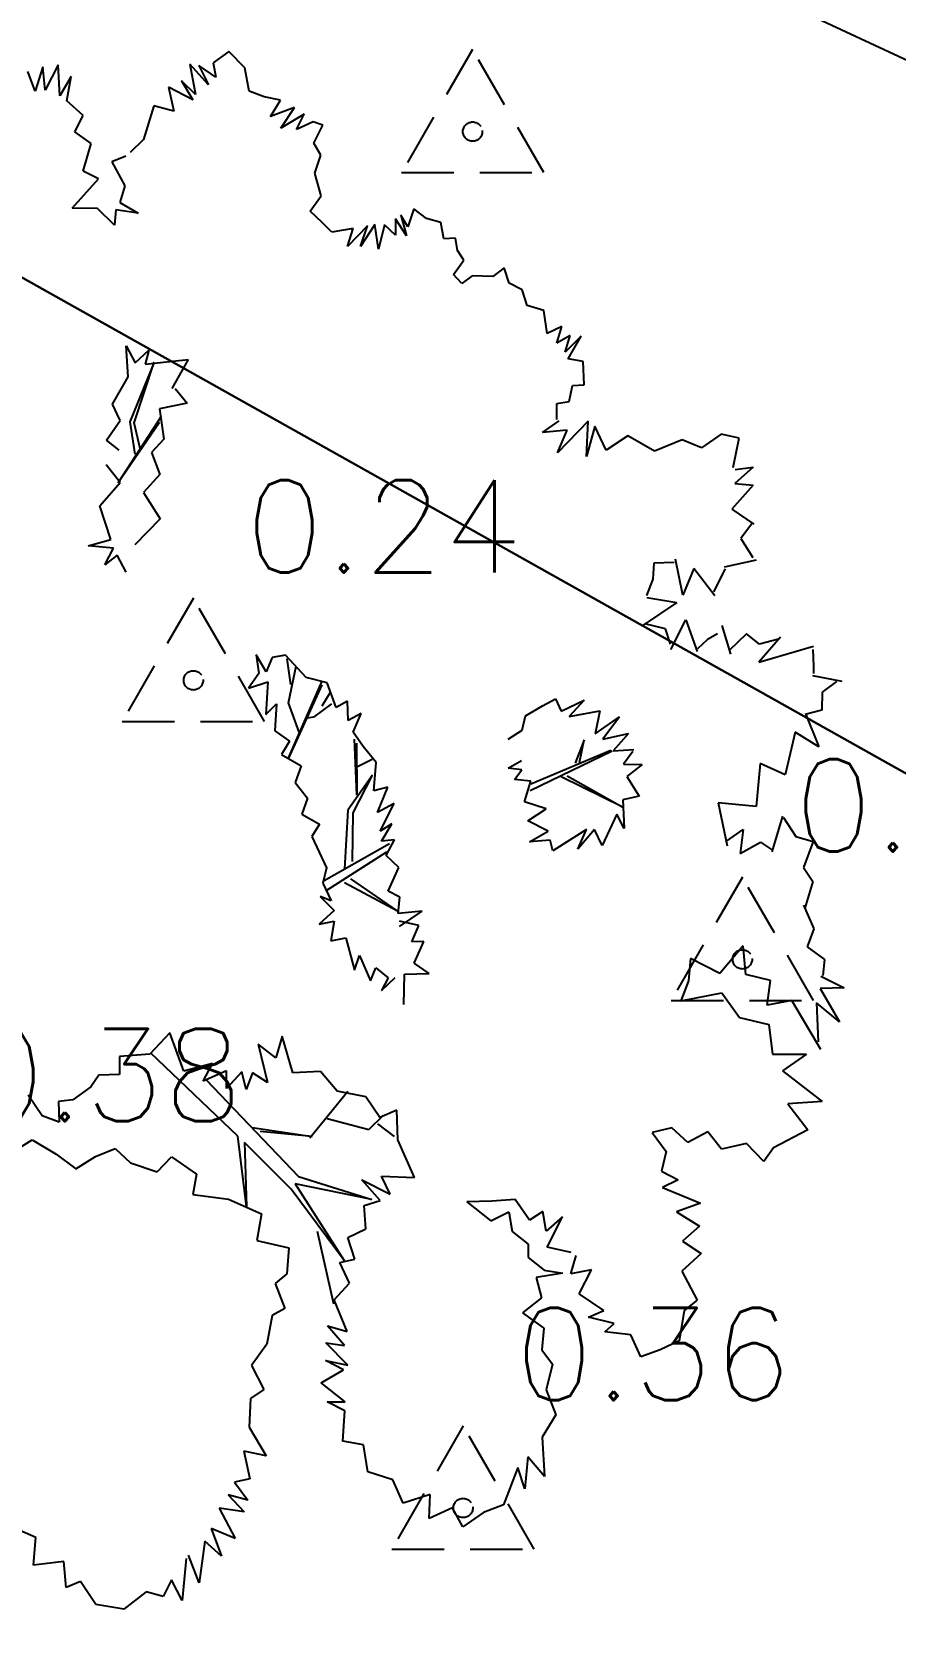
# Model space of a CAD drawing. Header units: metres. Extents: x 543100 to 543604, y 9574012 to 9574398.
# Drawn here: x 543278.1 to 543283.71, y 9574292.13 to 9574302.53 of the extents above; entities that cross this region are included whole.
import ezdxf

# ---------------------------------------------------------------- set-up
doc = ezdxf.new("R2010")
doc.units = ezdxf.units.M
doc.header["$LTSCALE"] = 0.1
doc.linetypes.add('CONTINUO', pattern=[0])
doc.linetypes.add('DASHED2', pattern=[9.525, 6.35, -3.175])
for name, color, linetype in [('C-TOPO-TEXT', 7, 'Continuous'), ('IMPL_CERCA', 8, 'Continuous'), ('IMPL_VEGETAÇÃO', 8, 'Continuous'), ('IMPLANTAÇÃO', 1, 'Continuous'), ('MalhaTriTG', 7, 'CONTINUO'), ('PROJ_PLATOS', 2, 'DASHED2'), ('XREF_IMPLNTACAO', 2, 'Continuous')]:
    doc.layers.add(name, color=color, linetype=linetype)
doc.layers.get('IMPLANTAÇÃO').off()
doc.styles.get("Standard").update_dxf_attribs({"font": 'simplex.shx'})

# ---------------------------------------------------------------- blocks, each defined once
blk = doc.blocks.new('ARBOL03P')
at = {"layer": 'IMPL_VEGETAÇÃO', "color": 1}
for p, q in [((-0.2843, 2.1104), (-0.2576, 2.2505)), ((-0.2576, 2.2505), (-0.2076, 2.1671)), ((-0.2076, 2.1671), (-0.1676, 2.2505)), ((-0.1676, 2.2505), (-0.0776, 2.1871)), ((-0.542, 2.0998), (-0.4823, 2.1916)), ((-0.4823, 2.1916), (-0.5007, 2.1089)), ((-0.0776, 2.1871), (-0.031, 2.1804)), ((0.3524, 2.1137), (0.4057, 2.1904)), ((0.4057, 2.1904), (0.449, 2.1704)), ((0.449, 2.1704), (0.5324, 2.1971)), ((0.5324, 2.1971), (0.5791, 2.1604)), ((-0.5741, 2.086), (-0.5741, 2.1595)), ((-0.5741, 2.1595), (-0.542, 2.0998)), ((-0.5007, 2.1089), (-0.4043, 2.164)), ((-0.3877, 2.1804), (-0.4743, 2.0437)), ((-0.3143, 2.0637), (-0.3577, 2.1504)), ((-0.3577, 2.1504), (-0.2843, 2.1104)), ((-0.031, 2.1804), (-0.0543, 2.1137)), ((0.2757, 2.077), (0.2824, 2.1404)), ((0.2824, 2.1404), (0.3524, 2.1137)), ((0.5791, 2.1604), (0.6224, 2.1204)), ((-0.0543, 2.1137), (-0.0076, 2.057)), ((0.209, 2.0236), (0.2157, 2.1004)), ((0.2157, 2.1004), (0.2757, 2.077)), ((0.6224, 2.1204), (0.5791, 2.067)), ((-0.631, 2.0136), (-0.621, 2.0737)), ((-0.621, 2.0737), (-0.5777, 2.0904)), ((-0.3843, 2.017), (-0.3143, 2.0637)), ((-0.0076, 2.057), (-0.0343, 2.0003)), ((0.1657, 1.9569), (0.1557, 2.0737)), ((0.1557, 2.0737), (0.209, 2.0236)), ((0.5791, 2.067), (0.6057, 1.997)), ((-0.731, 1.9503), (-0.6843, 2.007)), ((-0.6843, 2.007), (-0.631, 2.0136)), ((-0.4743, 2.0437), (-0.431, 1.987)), ((-0.3643, 1.9336), (-0.3843, 2.017)), ((0.6057, 1.997), (0.5724, 2.0103)), ((0.5724, 2.0103), (0.5891, 1.9369)), ((0.9527, 1.9744), (1.0492, 2.0312)), ((1.0492, 2.0312), (1.0208, 1.9631)), ((-0.8035, 1.9436), (-0.7255, 1.9574)), ((-0.431, 1.987), (-0.4977, 1.9636)), ((-0.4977, 1.9636), (-0.481, 1.8936)), ((-0.0343, 2.0003), (0.019, 1.9636)), ((0.019, 1.9636), (0.0024, 1.9036)), ((0.1257, 1.9336), (0.1257, 1.987)), ((0.1257, 1.987), (0.1657, 1.9569)), ((0.5524, 1.9669), (0.5424, 1.8835)), ((0.5891, 1.9369), (0.5524, 1.9669)), ((0.828, 1.9234), (0.879, 1.9801)), ((0.879, 1.9801), (0.9527, 1.9744)), ((1.0208, 1.9631), (1.1059, 1.9971)), ((1.1059, 1.9971), (1.0605, 1.9517)), ((1.0605, 1.9517), (1.1739, 1.9631)), ((1.1739, 1.9631), (1.2193, 1.9234)), ((-0.8265, 1.9023), (-0.8035, 1.9436)), ((-0.4043, 1.8569), (-0.3643, 1.9336)), ((0.039, 1.8602), (0.069, 1.9202)), ((0.069, 1.9202), (0.1257, 1.9336)), ((0.7542, 1.9063), (0.828, 1.9234)), ((1.2193, 1.9234), (1.2817, 1.8893)), ((-0.9045, 1.8931), (-0.8265, 1.9023)), ((-0.8953, 1.8426), (-0.9045, 1.8931)), ((-0.481, 1.8936), (-0.551, 1.8502)), ((0.0024, 1.9036), (0.039, 1.8602)), ((0.5424, 1.8835), (0.4657, 1.8835)), ((0.4657, 1.8835), (0.5024, 1.8368)), ((0.7316, 1.8609), (0.7542, 1.9063)), ((1.2817, 1.8893), (1.2476, 1.8382)), ((-0.9274, 1.7875), (-0.8953, 1.8426)), ((-0.551, 1.8502), (-0.451, 1.8268)), ((-0.451, 1.8268), (-0.451, 1.7334)), ((-0.331, 1.7635), (-0.4043, 1.8569)), ((0.5024, 1.8368), (0.449, 1.8268)), ((0.6635, 1.7645), (0.6748, 1.8382)), ((0.6748, 1.8382), (0.7316, 1.8609)), ((1.2476, 1.8382), (1.3044, 1.7928)), ((-1.2173, 1.7103), (-1.1519, 1.7855)), ((-1.1519, 1.7855), (-1.1585, 1.7071)), ((-0.9298, 1.7823), (-0.8253, 1.8019)), ((-0.8357, 1.76), (-0.8311, 1.8013)), ((0.448, 1.8099), (0.465, 1.7418)), ((0.5274, 1.7645), (0.5104, 1.8155)), ((0.5104, 1.8155), (0.5557, 1.7531)), ((0.5557, 1.7531), (0.6011, 1.7928)), ((0.6011, 1.7928), (0.6635, 1.7645)), ((1.3044, 1.7928), (1.242, 1.7645)), ((-1.3251, 1.6776), (-1.348, 1.7594)), ((-1.3405, 1.7462), (-1.2946, 1.7232)), ((-1.2946, 1.7232), (-1.2487, 1.7462)), ((-1.2487, 1.7462), (-1.2165, 1.7094)), ((-1.1585, 1.7071), (-1.0376, 1.7365)), ((-1.0376, 1.7365), (-1.0343, 1.658)), ((-0.7806, 1.7232), (-0.8357, 1.76)), ((-0.451, 1.7334), (-0.391, 1.7568)), ((-0.391, 1.7568), (-0.331, 1.7635)), ((0.465, 1.7418), (0.3686, 1.7418)), ((0.3686, 1.7418), (0.4253, 1.7191)), ((0.516, 1.7077), (0.5274, 1.7645)), ((1.242, 1.7645), (1.2987, 1.7077)), ((-1.0343, 1.658), (-0.92, 1.7038)), ((-0.92, 1.7038), (-0.8808, 1.6024)), ((-0.8448, 1.7003), (-0.7806, 1.7232)), ((-0.7944, 1.6727), (-0.8448, 1.7003)), ((0.4253, 1.7191), (0.3799, 1.685)), ((0.3799, 1.685), (0.4196, 1.6623)), ((0.4707, 1.6339), (0.482, 1.6907)), ((0.482, 1.6907), (0.516, 1.7077)), ((1.2987, 1.7077), (1.2533, 1.651)), ((-1.2892, 1.524), (-1.4002, 1.6417)), ((-1.3909, 1.6452), (-1.3496, 1.6681)), ((-1.3496, 1.6681), (-1.3313, 1.6773)), ((-0.8808, 1.6024), (-0.7828, 1.6809)), ((0.4196, 1.6623), (0.3856, 1.5999)), ((1.2533, 1.651), (1.2647, 1.5772)), ((0.3856, 1.5999), (0.4196, 1.5431)), ((0.4253, 1.5999), (0.4707, 1.6339)), ((0.4707, 1.5658), (0.4253, 1.5999)), ((-1.3806, 1.5468), (-1.2892, 1.524)), ((0.4537, 1.4807), (0.4707, 1.5658)), ((1.2647, 1.5772), (1.2023, 1.5318)), ((-1.3726, 1.5441), (-1.3359, 1.5028)), ((-1.3359, 1.5028), (-1.345, 1.4569)), ((0.4196, 1.5431), (0.4537, 1.4807)), ((1.2023, 1.5318), (1.2193, 1.475)), ((-1.345, 1.4569), (-1.2808, 1.4339)), ((1.2193, 1.475), (1.1399, 1.441)), ((-1.3349, 1.3834), (-1.2728, 1.4422)), ((1.1172, 1.4296), (1.1002, 1.3445)), ((1.1399, 1.3842), (1.1172, 1.4296)), ((1.1399, 1.441), (1.1399, 1.3842)), ((-1.5791, 1.3191), (-1.547, 1.3742)), ((-1.544, 1.3866), (-1.4852, 1.3147)), ((-1.3083, 1.3834), (-1.2808, 1.365)), ((-1.2808, 1.365), (-1.2441, 1.3513)), ((-0.8293, 1.3371), (-0.7956, 1.3946)), ((-0.7956, 1.3946), (-0.7652, 1.3574)), ((-0.7652, 1.3574), (-0.6943, 1.398)), ((-0.7543, 1.1856), (-0.7472, 1.3668)), ((-0.7472, 1.3668), (-0.7437, 1.1714)), ((-0.6943, 1.398), (-0.7213, 1.3608)), ((-0.7213, 1.3608), (-0.6233, 1.3642)), ((-0.6233, 1.3642), (-0.6537, 1.3236)), ((1.0208, 1.3899), (0.9924, 1.3048)), ((1.0378, 1.3275), (1.0208, 1.3899)), ((1.1002, 1.3445), (1.0378, 1.3842)), ((1.0378, 1.3842), (1.0378, 1.3275)), ((-1.642, 1.2591), (-1.6322, 1.3343)), ((-1.6341, 1.3283), (-1.5791, 1.3191)), ((-1.4827, 1.3191), (-1.4093, 1.3191)), ((-1.4002, 1.3278), (-1.4427, 1.2395)), ((-1.3022, 1.2853), (-1.2369, 1.3539)), ((-0.8766, 1.2696), (-0.907, 1.3202)), ((-0.9002, 1.3202), (-0.8563, 1.3135)), ((-0.8563, 1.3135), (-0.88, 1.3608)), ((-0.88, 1.3608), (-0.8293, 1.3371)), ((-0.6537, 1.3236), (-0.5828, 1.3067)), ((0.9357, 1.3445), (0.8733, 1.2707)), ((0.9471, 1.2878), (0.9357, 1.3445)), ((0.9754, 1.3559), (0.9471, 1.2878)), ((0.9924, 1.3048), (0.9754, 1.3559)), ((1.5482, 1.248), (1.6049, 1.3275)), ((1.6049, 1.3275), (1.6106, 1.2537)), ((-1.7106, 1.233), (-1.7302, 1.282)), ((-1.7302, 1.282), (-1.642, 1.2591)), ((-1.2075, 1.2853), (-1.3022, 1.2853)), ((-1.2211, 1.2778), (-1.2533, 1.2456)), ((-0.8935, 1.229), (-0.9408, 1.2865)), ((-0.9408, 1.2865), (-0.8766, 1.2696)), ((-0.5828, 1.3067), (-0.6436, 1.3034)), ((-0.6436, 1.3034), (-0.5457, 1.2459)), ((0.4593, 1.3161), (0.3856, 1.2253)), ((0.499, 1.231), (0.4593, 1.3161)), ((0.5331, 1.2764), (0.499, 1.231)), ((0.5331, 1.1856), (0.5331, 1.2764)), ((0.7203, 1.1393), (0.8839, 1.274)), ((0.811, 1.2878), (0.7713, 1.2367)), ((0.8733, 1.2707), (0.811, 1.2878)), ((1.3044, 1.2197), (1.3554, 1.2991)), ((1.3554, 1.2991), (1.3724, 1.2367)), ((1.3724, 1.2367), (1.4348, 1.2878)), ((1.4348, 1.2878), (1.4632, 1.2537)), ((1.4632, 1.2537), (1.4915, 1.3105)), ((1.4915, 1.3105), (1.5029, 1.2537)), ((1.5029, 1.2537), (1.5255, 1.3161)), ((1.5255, 1.3161), (1.5482, 1.248)), ((1.6106, 1.2537), (1.6673, 1.3161)), ((1.6673, 1.3161), (1.6503, 1.2537)), ((1.6503, 1.2537), (1.7637, 1.2934)), ((1.7637, 1.2934), (1.707, 1.231)), ((-1.7465, 1.2166), (-1.7759, 1.2591)), ((-1.7759, 1.2591), (-1.7106, 1.233)), ((-1.4427, 1.2395), (-1.361, 1.246)), ((-1.361, 1.246), (-1.4427, 1.1807)), ((-1.3088, 1.1578), (-1.3349, 1.2395)), ((-1.3349, 1.2395), (-1.2336, 1.1839)), ((-1.2533, 1.2456), (-1.2395, 1.186)), ((-0.8969, 1.202), (-0.9712, 1.2425)), ((-0.9712, 1.2425), (-0.8935, 1.229)), ((-0.875, 1.2673), (-0.6691, 1.111)), ((-0.875, 1.2638), (-0.6869, 1.1039)), ((-0.5457, 1.2459), (-0.5693, 1.2256)), ((0.5614, 1.2594), (0.5331, 1.1856)), ((0.5954, 1.2253), (0.5614, 1.2594)), ((0.606, 1.0216), (0.5702, 1.2368)), ((0.5702, 1.2368), (0.6294, 1.0229)), ((0.6522, 1.2594), (0.5954, 1.2253)), ((0.6294, 1.0229), (0.7603, 1.2449)), ((0.7603, 1.2449), (0.6476, 1.0193)), ((0.6975, 1.2253), (0.6522, 1.2594)), ((0.7429, 1.2707), (0.6975, 1.2253)), ((0.7713, 1.2367), (0.7429, 1.2707)), ((1.7186, 1.2294), (1.8301, 1.273)), ((1.8301, 1.273), (1.7913, 1.2197)), ((-1.7489, 1.2089), (-1.8315, 1.186)), ((-1.8315, 1.186), (-1.8177, 1.1354)), ((-0.961, 1.1851), (-0.8969, 1.202)), ((-0.907, 1.1141), (-0.961, 1.1851)), ((-0.804, 1.1998), (-0.8679, 1.1821)), ((-0.8679, 1.1821), (-0.7969, 1.1892)), ((-0.5389, 1.1749), (-0.5896, 1.2087)), ((-0.5896, 1.2087), (-0.5896, 1.1445)), ((-0.5693, 1.2256), (-0.5389, 1.1749)), ((0.3856, 1.2253), (0.3119, 1.1856)), ((0.3119, 1.1856), (0.3516, 1.1516)), ((0.3712, 1.1539), (0.3821, 1.2121)), ((1.1456, 1.1459), (1.1909, 1.2083)), ((1.1909, 1.2083), (1.2306, 1.1856)), ((1.2306, 1.1856), (1.3044, 1.2197)), ((1.7913, 1.2197), (1.8447, 1.2197)), ((1.8447, 1.2197), (1.8544, 1.1711)), ((-1.4322, 1.1814), (-1.4047, 1.1308)), ((-1.4047, 1.1308), (-1.3634, 1.1492)), ((-1.3634, 1.1492), (-1.3129, 1.1538)), ((-0.5896, 1.1445), (-0.6436, 1.1749)), ((-0.6436, 1.1749), (-0.6335, 1.1107)), ((0.3516, 1.1516), (0.3175, 1.0891)), ((0.3967, 1.1393), (0.3421, 1.1575)), ((0.4221, 1.0193), (0.3967, 1.1393)), ((0.9074, 1.1005), (0.9584, 1.1572)), ((0.9584, 1.1572), (0.9924, 1.1345)), ((0.9924, 1.1345), (1.0718, 1.1572)), ((1.0718, 1.1572), (1.1456, 1.1459)), ((1.8544, 1.1711), (1.9271, 1.1372)), ((1.9271, 1.1372), (1.9513, 1.0595)), ((-1.8177, 1.1354), (-1.758, 1.1033)), ((-1.758, 1.1033), (-1.7535, 1.0436)), ((-0.9104, 1.0871), (-0.9678, 1.131)), ((-0.9678, 1.131), (-0.907, 1.1141)), ((-0.6335, 1.1107), (-0.6943, 1.1006)), ((-0.6943, 1.1006), (-0.6774, 1.0567)), ((0.7996, 1.0891), (0.8677, 1.1175)), ((0.8677, 1.1175), (0.9074, 1.1005)), ((-0.934, 1.0567), (-0.9104, 1.0871)), ((-0.9002, 1.033), (-0.934, 1.0567)), ((-0.6976, 1.0263), (-0.7348, 1.0499)), ((-0.6774, 1.0567), (-0.7111, 1.0634)), ((-0.7111, 1.0634), (-0.6976, 1.0263)), ((-0.0763, 1.0905), (-0.083, 1.0398)), ((-0.0425, 1.0296), (-0.0763, 1.0905)), ((0.0352, 1.0668), (-0.0425, 1.0296)), ((0.3175, 1.0891), (0.3402, 1.0097)), ((0.8223, 0.9983), (0.7996, 1.0891)), ((1.9513, 1.0595), (1.9126, 0.9916)), ((-1.7535, 1.0436), (-1.6892, 0.9885)), ((-0.853, 1.0026), (-0.9002, 1.033)), ((-0.8124, 1.0128), (-0.853, 1.0026)), ((-0.7719, 0.9891), (-0.8124, 1.0128)), ((-0.1337, 1.006), (-0.1843, 1.0026)), ((-0.1843, 1.0026), (-0.1708, 0.9486)), ((-0.083, 1.0398), (-0.1506, 1.0364)), ((-0.1506, 1.0364), (-0.1337, 1.006)), ((0.0284, 0.9925), (-0.0223, 1.0094)), ((0.3402, 1.0097), (0.3119, 0.9416)), ((0.3276, 1.0374), (0.4948, 1.0011)), ((0.4806, 0.6629), (0.606, 1.0216)), ((0.5421, 0.8409), (0.4876, 1.0047)), ((0.4876, 1.0047), (0.5421, 0.8664)), ((0.6476, 1.0193), (0.5894, 0.8409)), ((-1.6892, 0.9885), (-1.6938, 0.9012)), ((-0.1573, 0.9553), (-0.2249, 0.9925)), ((-0.2249, 0.9925), (-0.1877, 0.935)), ((-0.0223, 0.9486), (-0.0121, 0.9925)), ((-0.0121, 0.9925), (0.0284, 0.9925)), ((0.7486, 0.9756), (0.8223, 0.9983)), ((0.7542, 0.8735), (0.7486, 0.9756)), ((1.9465, 0.9625), (1.8835, 0.9237)), ((1.9126, 0.9916), (1.9465, 0.9625)), ((-0.1877, 0.935), (-0.2316, 0.9181)), ((-0.2316, 0.9181), (-0.2316, 0.881)), ((-0.2147, 0.77), (-0.1934, 0.9298)), ((-0.1934, 0.9298), (-0.197, 0.7593)), ((-0.0324, 0.8911), (0.0183, 0.9519)), ((0.0183, 0.9519), (-0.0223, 0.9486)), ((0.3119, 0.9416), (0.3516, 0.8735)), ((0.7494, 0.9283), (0.5821, 0.8155)), ((0.5894, 0.8409), (0.7494, 0.9283)), ((1.8835, 0.9237), (1.9319, 0.8509)), ((-1.6938, 0.9012), (-1.6296, 0.8645)), ((-1.6296, 0.8645), (-1.6754, 0.8048)), ((-0.3059, 0.8776), (-0.3194, 0.8303)), ((-0.2316, 0.881), (-0.3059, 0.8776)), ((-0.0594, 0.8337), (0.0115, 0.8979)), ((0.0115, 0.8979), (-0.0324, 0.8911)), ((0.3516, 0.8735), (0.2722, 0.7997)), ((0.7883, 0.777), (0.7542, 0.8735)), ((-1.5883, 0.8232), (-1.68, 0.7819)), ((-1.6754, 0.8048), (-1.5883, 0.8232)), ((-0.3194, 0.8303), (-0.3701, 0.8303)), ((-0.3701, 0.8303), (-0.3498, 0.7999)), ((-0.3532, 0.8233), (-0.1757, 0.706)), ((-0.3283, 0.8268), (-0.1544, 0.7238)), ((-0.0324, 0.7999), (-0.0594, 0.8337)), ((0.3232, 0.7486), (0.4083, 0.8224)), ((0.4083, 0.8224), (0.4026, 0.7713)), ((1.9319, 0.8509), (1.8592, 0.8218)), ((1.8592, 0.8218), (1.8641, 0.7393)), ((-1.68, 0.7819), (-1.5607, 0.7451)), ((-0.3735, 0.783), (-0.4613, 0.783)), ((-0.4613, 0.783), (-0.4174, 0.7526)), ((-0.3498, 0.7999), (-0.4072, 0.8033)), ((-0.4072, 0.8033), (-0.3735, 0.783)), ((-0.0864, 0.783), (-0.0324, 0.7999)), ((-0.0594, 0.7492), (-0.0864, 0.783)), ((0.2722, 0.7997), (0.3346, 0.8111)), ((0.3346, 0.8111), (0.3232, 0.7486)), ((0.4026, 0.7713), (0.4537, 0.777)), ((0.4537, 0.777), (0.414, 0.743)), ((0.5821, 0.8155), (0.4839, 0.488)), ((0.7316, 0.76), (0.7883, 0.777)), ((-1.5607, 0.7451), (-1.6296, 0.7405)), ((-1.6296, 0.7405), (-1.5928, 0.6808)), ((-0.4174, 0.7526), (-0.495, 0.7458)), ((-0.495, 0.7458), (-0.468, 0.7154)), ((-0.2609, 0.7522), (-0.3851, 0.6918)), ((-0.3851, 0.6741), (-0.2325, 0.7416)), ((-0.1675, 0.7053), (-0.1337, 0.7492)), ((-0.1337, 0.7492), (-0.1303, 0.7154)), ((-0.1303, 0.7154), (-0.1134, 0.7695)), ((-0.1134, 0.7695), (-0.0594, 0.7492)), ((0.414, 0.743), (0.4763, 0.7259)), ((0.7202, 0.6749), (0.7316, 0.76)), ((-1.7669, 0.725), (-1.8245, 0.6921)), ((-1.8245, 0.6921), (-1.8122, 0.6509)), ((-1.7505, 0.6962), (-1.7669, 0.725)), ((-1.7052, 0.7085), (-1.7505, 0.6962)), ((-1.6847, 0.6797), (-1.7052, 0.7085)), ((-1.6435, 0.7003), (-1.6847, 0.6797)), ((-1.5928, 0.6808), (-1.6433, 0.7084)), ((-0.5423, 0.685), (-0.5659, 0.6309)), ((-0.468, 0.7154), (-0.5423, 0.685)), ((-0.3851, 0.6918), (-0.5058, 0.6918)), ((-0.5058, 0.6918), (-0.3851, 0.6741)), ((-0.2721, 0.6174), (-0.2114, 0.6951)), ((-0.2114, 0.6951), (-0.1675, 0.7053)), ((0.4763, 0.7259), (0.431, 0.7032)), ((0.431, 0.7032), (0.4877, 0.6578)), ((-1.8122, 0.6509), (-1.8862, 0.655)), ((-1.8862, 0.655), (-1.8245, 0.6344)), ((-0.4348, 0.6776), (-0.5733, 0.5995)), ((-0.5662, 0.6101), (-0.4348, 0.6776)), ((-0.5449, 0.6705), (-0.5058, 0.6421)), ((0.4877, 0.6578), (0.431, 0.6578)), ((0.431, 0.6578), (0.4877, 0.5954)), ((0.7769, 0.6578), (0.7202, 0.6749)), ((0.7883, 0.5784), (0.7769, 0.6578)), ((-1.8369, 0.6015), (-1.8862, 0.5933)), ((-1.8862, 0.5933), (-1.8492, 0.5645)), ((-1.8245, 0.6344), (-1.8739, 0.6262)), ((-1.8739, 0.6262), (-1.8369, 0.6015)), ((-0.5659, 0.6309), (-0.5896, 0.587)), ((-0.316, 0.5633), (-0.3127, 0.6208)), ((-0.3127, 0.6208), (-0.2721, 0.6174)), ((0.4877, 0.5954), (0.4083, 0.5103)), ((-1.8492, 0.5645), (-1.9027, 0.5274)), ((-0.6132, 0.56), (-0.6605, 0.5329)), ((-0.5896, 0.587), (-0.647, 0.5836)), ((-0.647, 0.5836), (-0.6132, 0.56)), ((-0.387, 0.5059), (-0.3633, 0.5566)), ((-0.3633, 0.5566), (-0.316, 0.5633)), ((0.7713, 0.5216), (0.7883, 0.5784)), ((-1.9027, 0.5274), (-1.8944, 0.478)), ((-0.6301, 0.5127), (-0.6807, 0.4586)), ((-0.6605, 0.5329), (-0.6301, 0.5127)), ((-0.4376, 0.4991), (-0.387, 0.5059)), ((0.4083, 0.5103), (0.4877, 0.4876)), ((0.8166, 0.4819), (0.7713, 0.5216)), ((-1.8944, 0.478), (-1.9273, 0.4451)), ((-0.6807, 0.4586), (-0.6672, 0.3978)), ((-0.4384, 0.4574), (-0.6762, 0.4432)), ((-0.6691, 0.4467), (-0.4384, 0.4574)), ((-0.6159, 0.4751), (-0.662, 0.4787)), ((-0.6336, 0.4965), (-0.5768, 0.468)), ((-0.5768, 0.468), (-0.5662, 0.4538)), ((-0.441, 0.4349), (-0.4376, 0.4991)), ((0.4877, 0.4876), (0.5331, 0.4138)), ((0.8733, 0.4479), (0.8166, 0.4819)), ((-1.9273, 0.4451), (-1.9273, 0.404)), ((-0.52, 0.4503), (-0.5804, 0.3863)), ((-0.4916, 0.3876), (-0.4849, 0.4383)), ((-0.4849, 0.4383), (-0.441, 0.4349)), ((0.5331, 0.4138), (0.5784, 0.4365)), ((0.5784, 0.4365), (0.6068, 0.3854)), ((0.862, 0.3798), (0.8733, 0.4479)), ((-1.9273, 0.404), (-1.9602, 0.371)), ((-1.9602, 0.371), (-1.9232, 0.3546)), ((-0.6672, 0.3978), (-0.6976, 0.3167)), ((-0.6301, 0.3686), (-0.6904, 0.3259)), ((-0.5804, 0.3863), (-0.6833, 0.3579)), ((-0.5626, 0.3572), (-0.4916, 0.3876)), ((0.6068, 0.3854), (0.6465, 0.3798)), ((0.6465, 0.3798), (0.7032, 0.3514)), ((0.8563, 0.3003), (0.862, 0.3798)), ((-1.9232, 0.3546), (-1.8985, 0.3011)), ((-0.6065, 0.3065), (-0.522, 0.3437)), ((-0.522, 0.3437), (-0.5626, 0.3572)), ((0.7032, 0.3514), (0.7259, 0.3173)), ((0.7259, 0.3173), (0.7769, 0.3457)), ((0.7769, 0.3457), (0.7826, 0.2946)), ((-1.8985, 0.3011), (-1.8656, 0.2846)), ((-1.8656, 0.2846), (-1.878, 0.2517)), ((-0.6976, 0.3167), (-0.674, 0.2863)), ((-0.674, 0.2863), (-0.6301, 0.2896)), ((-0.6301, 0.2896), (-0.6605, 0.2423)), ((-0.5659, 0.266), (-0.6065, 0.3065)), ((0.7826, 0.2946), (0.7486, 0.2322)), ((0.913, 0.2663), (0.8563, 0.3003)), ((-1.9438, 0.2311), (-1.9726, 0.2105)), ((-1.9273, 0.2599), (-1.9438, 0.2311)), ((-1.878, 0.2517), (-1.9273, 0.2599)), ((-0.6605, 0.2423), (-0.6166, 0.2727)), ((-0.6166, 0.2727), (-0.5659, 0.266)), ((-1.9726, 0.2105), (-1.9561, 0.1817)), ((-1.9561, 0.1817), (-1.9931, 0.1529)), ((-1.9931, 0.1529), (-1.9849, 0.1118)), ((-1.9849, 0.1118), (-1.9931, 0.0665)), ((-1.9931, 0.0665), (-1.9397, 0.0747)), ((-1.9602, 0.0418), (-1.915, 0.083)), ((-1.9397, 0.0747), (-1.9602, 0.0418)), ((-1.915, 0.083), (-1.9438, 0.0336)), ((-1.9438, 0.0336), (-1.9027, 0.0542)), ((-1.9027, 0.0542), (-1.915, 0.013)), ((-1.915, 0.013), (-1.8451, 0.0295)), ((-1.8451, 0.0295), (-1.9027, -0.0117)), ((-1.9027, -0.0117), (-1.8286, -0.0199)), ((-1.8286, -0.0199), (-1.8903, -0.0282)), ((-1.8903, -0.0282), (-1.8122, -0.0528)), ((-1.8122, -0.0528), (-1.8656, -0.0611)), ((-1.8656, -0.0611), (-1.8286, -0.1105)), ((-1.8286, -0.1105), (-1.841, -0.1475)), ((-1.841, -0.1475), (-1.8533, -0.1928)), ((-0.9264, -0.2519), (-0.8816, -0.1757)), ((-0.8816, -0.1757), (-0.783, -0.207)), ((-1.9068, -0.1845), (-1.9561, -0.2298)), ((-1.8533, -0.1928), (-1.9068, -0.1845)), ((-0.7023, -0.1936), (-0.7337, -0.2384)), ((-2.0302, -0.271), (-2.0877, -0.271)), ((-2.0877, -0.271), (-2.0836, -0.2998)), ((-2.0096, -0.238), (-2.0302, -0.271)), ((-1.9561, -0.2298), (-2.0096, -0.238)), ((-1.2311, -0.3057), (-1.2086, -0.2564)), ((-1.2086, -0.2564), (-1.1594, -0.3191)), ((-1.1594, -0.3191), (-1.0877, -0.2698)), ((-1.0877, -0.2698), (-1.0384, -0.2833)), ((-1.0384, -0.2833), (-0.9936, -0.2339)), ((-0.9936, -0.2339), (-0.9264, -0.2519)), ((-0.6934, -0.2564), (-0.7471, -0.2564)), ((-0.7471, -0.2564), (-0.7203, -0.3236)), ((-0.7337, -0.2384), (-0.6934, -0.2564)), ((-2.0836, -0.2998), (-2.0425, -0.3327)), ((-1.2535, -0.4133), (-1.3207, -0.3102)), ((-1.3207, -0.3102), (-1.2266, -0.3146)), ((-0.9186, -0.3292), (-1.1428, -0.305)), ((-1.1247, -0.3019), (-0.9186, -0.3292)), ((-1.0337, -0.3171), (-1.0913, -0.3656)), ((-0.7651, -0.2743), (-0.8367, -0.346)), ((-0.7203, -0.3236), (-0.7651, -0.2743)), ((-2.0425, -0.3327), (-2.0919, -0.3327)), ((-2.0919, -0.3327), (-2.026, -0.3739)), ((-1.0883, -0.3778), (-1.0125, -0.3232)), ((-0.9219, -0.3236), (-0.9488, -0.3819)), ((-0.8367, -0.346), (-0.9219, -0.3236)), ((-2.026, -0.3739), (-2.096, -0.3656)), ((-2.096, -0.3656), (-2.0425, -0.415)), ((-1.0913, -0.3656), (-1.2701, -0.3929)), ((-1.2701, -0.3929), (-1.0883, -0.3778)), ((-1.0787, -0.4043), (-1.1101, -0.4447)), ((-1.0115, -0.4133), (-1.0787, -0.4043)), ((-1.0025, -0.3684), (-1.0115, -0.4133)), ((-2.0425, -0.415), (-2.096, -0.4109)), ((-2.096, -0.4109), (-2.0836, -0.4562)), ((-1.2938, -0.4222), (-1.2535, -0.4133)), ((-1.2445, -0.4402), (-1.2938, -0.4222)), ((-1.1997, -0.4402), (-1.2759, -0.485)), ((-1.2759, -0.485), (-1.2445, -0.4402)), ((-1.1101, -0.4447), (-1.1997, -0.4402)), ((-2.0836, -0.4562), (-2.0795, -0.5014)), ((-2.133, -0.5426), (-2.1535, -0.6043)), ((-2.0795, -0.5014), (-2.133, -0.5426)), ((-2.1535, -0.6043), (-2.1042, -0.629)), ((-2.1042, -0.629), (-2.0713, -0.6043)), ((-2.0713, -0.6043), (-2.0795, -0.6619)), ((-2.0795, -0.6619), (-2.0425, -0.6126)), ((-2.0425, -0.6126), (-2.0713, -0.6866)), ((-2.0713, -0.6866), (-2.0014, -0.6331)), ((-2.0014, -0.6331), (-2.0178, -0.6866)), ((-2.0178, -0.6866), (-1.9849, -0.6331)), ((-1.9849, -0.6331), (-1.9849, -0.7113)), ((-1.6308, -0.686), (-1.6268, -0.6258)), ((-1.6268, -0.6258), (-1.6067, -0.686)), ((-1.9849, -0.7113), (-1.9314, -0.6661)), ((-1.9314, -0.6661), (-1.9191, -0.7237)), ((-1.6067, -0.686), (-1.5666, -0.67)), ((-1.5666, -0.67), (-1.5867, -0.7342)), ((-1.9191, -0.7237), (-1.8204, -0.7072)), ((-1.8204, -0.7072), (-1.771, -0.7237)), ((-1.723, -0.7583), (-1.6789, -0.694)), ((-1.6789, -0.694), (-1.6308, -0.686)), ((-1.7551, -0.7302), (-1.723, -0.7583)), ((-1.5546, -0.7984), (-1.6629, -0.7703)), ((-1.6629, -0.7703), (-1.6629, -0.8185)), ((-1.5867, -0.7342), (-1.5546, -0.7984)), ((-1.7431, -0.8345), (-1.7511, -0.8907)), ((-1.6629, -0.8185), (-1.7431, -0.8345)), ((-1.8032, -0.8907), (-1.8193, -0.9509)), ((-1.7511, -0.8907), (-1.8032, -0.8907)), ((-1.8193, -0.9509), (-1.8875, -0.971)), ((-1.8233, -0.975), (-1.8995, -1.0191)), ((-1.8875, -0.971), (-1.8233, -0.975)), ((-1.8995, -1.0191), (-1.8193, -1.0191)), ((-1.8193, -1.0191), (-1.8754, -1.0553)), ((-1.8754, -1.0553), (-1.8032, -1.0432)), ((-1.8032, -1.0432), (-1.8434, -1.0874))]:
    blk.add_line(p, q, dxfattribs=at)
blk = doc.blocks.new('A$C00972E22')
at = {"layer": 'IMPL_CERCA'}
blk.add_line((129.798, 225.036), (35.606, 221.961), dxfattribs=at)
at = {"layer": 'IMPL_VEGETAÇÃO', "xscale": 2.286791147988358, "yscale": 2.286791147988358, "zscale": 2.286791147988358, "rotation": 270.0000000000018}
blk.add_blockref('ARBOL03P', (89.988, 216.95), dxfattribs=at)
blk = doc.blocks.new('Base_Implantacao')
at = {"layer": 'IMPLANTAÇÃO', "rotation": 333.0393706475627}
blk.add_blockref('A$C00972E22', (543099.81, 9574144.816), dxfattribs=at)
at = {"layer": 'MalhaTriTG', "color": 132}
mesh = blk.add_polyface(dxfattribs=at)
corners = [(543270.435, 9574261.497, 30.138), (543277.509, 9574234.871, 29.901), (543286.193, 9574252.186, 29.755), (543280.398, 9574278.781, 29.983), (543289.088, 9574294.733, 30.178), (543296.872, 9574272.278, 29.953), (543260.488, 9574287.844, 29.96), (543271.924, 9574304.366, 30.172), (543303.447, 9574285.488, 29.878), (543336.058, 9574334.73, 30.461), (543279.99, 9574308.59, 30.798), (543254.233, 9574321.821, 30.714), (543299.762, 9574345.72, 30.532), (543267.489, 9574362.43, 30.657), (543351.719, 9574309.19, 30.291), (543350.095, 9574319.461, 30.113), (543307.363, 9574349.629, 30.604), (543357.825, 9574312.83, 30.206), (543337.133, 9574336.573, 30.477), (543307.771, 9574351.726, 30.631), (543276.872, 9574367.935, 30.831), (543357.686, 9574325.98, 30.362), (543276.126, 9574365.882, 30.792), (543257.017, 9574378.285, 30.88), (543390.416, 9574309.114, 30.68), (543366.894, 9574308.02, 30.237), (543367.47, 9574300.642, 30.159), (543361.131, 9574324.139, 30.293), (543358.853, 9574322.863, 30.332), (543360.991, 9574321.906, 30.245), (543361.751, 9574323.487, 30.307), (543361.151, 9574324.144, 30.285), (543361.697, 9574322.484, 30.274)]
mesh.append_faces([[corners[k] for k in face] for face in [(0, 1, 2), (0, 2, 3), (4, 3, 5), (5, 3, 2), (6, 3, 7), (4, 5, 8), (8, 9, 4), (3, 6, 0), (4, 7, 3), (7, 4, 10), (11, 7, 10), (12, 11, 10), (12, 13, 11), (4, 12, 10), (9, 14, 15), (9, 16, 12), (15, 14, 17), (9, 15, 18), (16, 18, 19), (18, 16, 9), (19, 18, 20), (16, 19, 12), (15, 21, 18), (4, 9, 12), (9, 8, 14), (20, 12, 19), (13, 22, 20), (22, 13, 12), (20, 22, 12), (23, 20, 24), (20, 18, 21), (25, 17, 14), (8, 26, 14), (27, 28, 29), (28, 17, 29), (30, 27, 29), (21, 27, 31), (27, 21, 28), (30, 31, 27), (30, 29, 32), (21, 15, 28), (24, 20, 21), (28, 15, 17)]], dxfattribs={"color": 132})
blk = doc.blocks.new('STA')
blk.add_lwpolyline([(0, 1), (-0.866, -0.5), (0.866, -0.5)], close=True)
blk.add_circle((0, 0), 0.118)

msp = doc.modelspace()

# ---------------------------------------------------------------- block references
at = {"layer": 'PROJ_PLATOS', "color": 2, "linetype": 'Continuous', "lineweight": -3, "xscale": 0.5333333333333333, "yscale": 0.5333333333333333, "zscale": 0.5333333333333333}
for p in [(543280.963, 9574301.884, -0.061), (543279.149, 9574298.318, 0.241), (543282.715, 9574296.505, 0.216), (543280.901, 9574292.94, 0.357)]:
    msp.add_blockref('STA', p, dxfattribs=at)
at = {"layer": 'XREF_IMPLNTACAO'}
msp.add_blockref('Base_Implantacao', (0, 0), dxfattribs=at)

# ---------------------------------------------------------------- texts
at = {"layer": 'C-TOPO-TEXT', "color": 7, "linetype": 'Continuous', "lineweight": -3, "char_height": 0.6, "attachment_point": 4}
for s, insert in [('0.24', (543279.484, 9574299.318)), ('0.22', (543283.05, 9574297.505)), ('0.38', (543277.671, 9574295.753)), ('0.36', (543281.236, 9574293.94))]:
    msp.add_mtext(s, dxfattribs=dict(at, insert=insert))

# ---------------------------------------------------------------- meshes
at = {"layer": 'MalhaTriTG', "color": 132}
mesh = msp.add_polyface(dxfattribs=at)
corners = [(543270.435, 9574261.497, 30.138), (543277.509, 9574234.871, 29.901), (543286.193, 9574252.186, 29.755), (543280.398, 9574278.781, 29.983), (543289.088, 9574294.733, 30.178), (543296.872, 9574272.278, 29.953), (543260.488, 9574287.844, 29.96), (543271.924, 9574304.366, 30.172), (543303.447, 9574285.488, 29.878), (543336.058, 9574334.73, 30.461), (543279.99, 9574308.59, 30.798), (543254.233, 9574321.821, 30.714), (543299.762, 9574345.72, 30.532), (543267.489, 9574362.43, 30.657), (543351.719, 9574309.19, 30.291), (543350.095, 9574319.461, 30.113), (543307.363, 9574349.629, 30.604), (543357.825, 9574312.83, 30.206), (543337.133, 9574336.573, 30.477), (543307.771, 9574351.726, 30.631), (543276.872, 9574367.935, 30.831), (543357.686, 9574325.98, 30.362), (543276.126, 9574365.882, 30.792), (543257.017, 9574378.285, 30.88), (543390.416, 9574309.114, 30.68), (543366.894, 9574308.02, 30.237), (543367.47, 9574300.642, 30.159), (543361.131, 9574324.139, 30.293), (543358.853, 9574322.863, 30.332), (543360.991, 9574321.906, 30.245), (543361.751, 9574323.487, 30.307), (543361.151, 9574324.144, 30.285), (543361.697, 9574322.484, 30.274)]
mesh.append_faces([[corners[k] for k in face] for face in [(0, 1, 2), (0, 2, 3), (4, 3, 5), (5, 3, 2), (6, 3, 7), (4, 5, 8), (8, 9, 4), (3, 6, 0), (4, 7, 3), (7, 4, 10), (11, 7, 10), (12, 11, 10), (12, 13, 11), (4, 12, 10), (9, 14, 15), (9, 16, 12), (15, 14, 17), (9, 15, 18), (16, 18, 19), (18, 16, 9), (19, 18, 20), (16, 19, 12), (15, 21, 18), (4, 9, 12), (9, 8, 14), (20, 12, 19), (13, 22, 20), (22, 13, 12), (20, 22, 12), (23, 20, 24), (20, 18, 21), (25, 17, 14), (8, 26, 14), (27, 28, 29), (28, 17, 29), (30, 27, 29), (21, 27, 31), (27, 21, 28), (30, 31, 27), (30, 29, 32), (21, 15, 28), (24, 20, 21), (28, 15, 17)]], dxfattribs={"color": 132})

doc.saveas('drawing.dxf')
